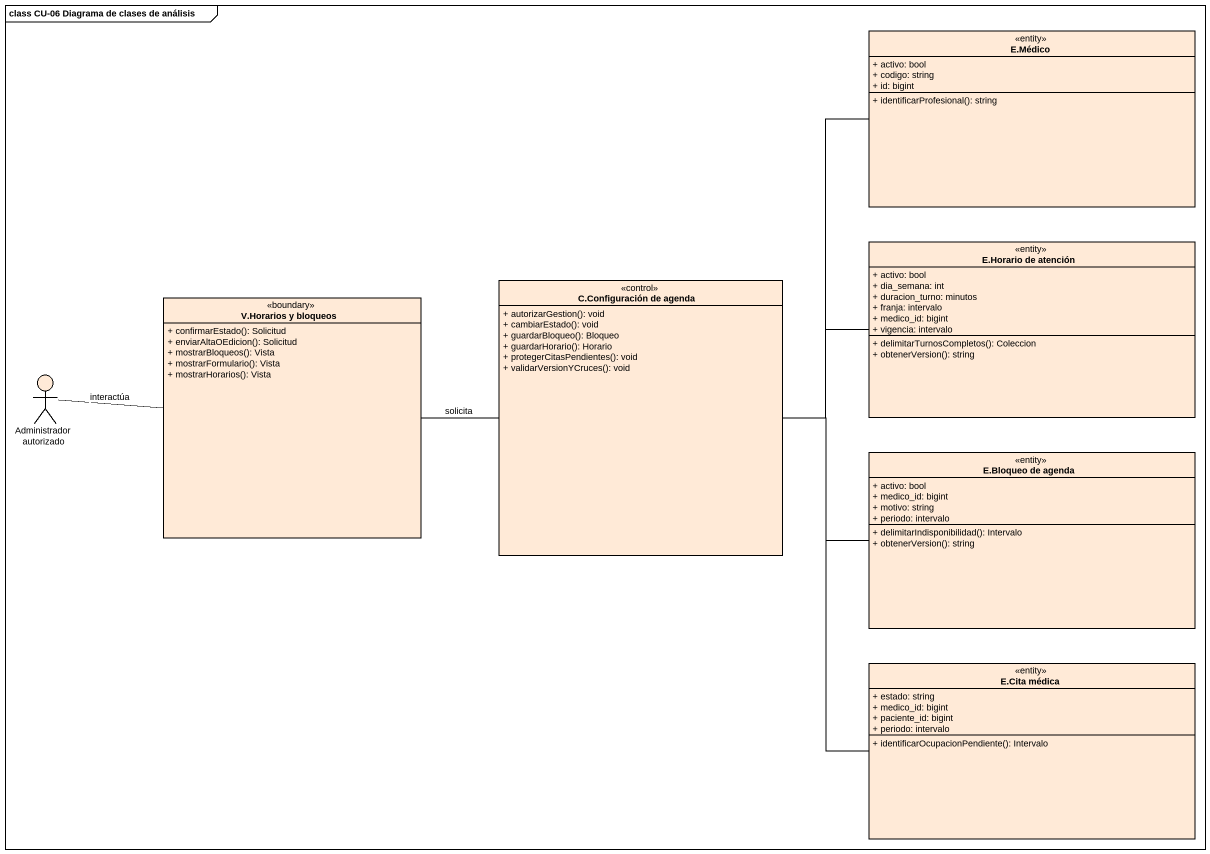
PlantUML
@startuml
mainframe class CU-06 Diagrama de clases de análisis
allowmixing
hide circle
hide empty members
skinparam classAttributeIconSize 0
class "E.Médico" as E_Médico <<entity>> #FFEAD7 {
  + activo: bool
  + codigo: string
  + id: bigint
  + identificarProfesional(): string
}
class "E.Horario de atención" as E_Horario_de_atención <<entity>> #FFEAD7 {
  + activo: bool
  + dia_semana: int
  + duracion_turno: minutos
  + franja: intervalo
  + medico_id: bigint
  + vigencia: intervalo
  + delimitarTurnosCompletos(): Coleccion
  + obtenerVersion(): string
}
class "C.Configuración de agenda" as C_Configuración_de_agenda <<control>> #FFEAD7 {
  + autorizarGestion(): void
  + cambiarEstado(): void
  + guardarBloqueo(): Bloqueo
  + guardarHorario(): Horario
  + protegerCitasPendientes(): void
  + validarVersionYCruces(): void
}
class "V.Horarios y bloqueos" as V_Horarios_y_bloqueos <<boundary>> #FFEAD7 {
  + confirmarEstado(): Solicitud
  + enviarAltaOEdicion(): Solicitud
  + mostrarBloqueos(): Vista
  + mostrarFormulario(): Vista
  + mostrarHorarios(): Vista
}
actor "Administrador autorizado" as Administrador_autorizado #FFEAD7
class "E.Bloqueo de agenda" as E_Bloqueo_de_agenda <<entity>> #FFEAD7 {
  + activo: bool
  + medico_id: bigint
  + motivo: string
  + periodo: intervalo
  + delimitarIndisponibilidad(): Intervalo
  + obtenerVersion(): string
}
class "E.Cita médica" as E_Cita_médica <<entity>> #FFEAD7 {
  + estado: string
  + medico_id: bigint
  + paciente_id: bigint
  + periodo: intervalo
  + identificarOcupacionPendiente(): Intervalo
}
C_Configuración_de_agenda -up- E_Médico
C_Configuración_de_agenda -right- E_Horario_de_atención
C_Configuración_de_agenda -right- E_Bloqueo_de_agenda
C_Configuración_de_agenda -- E_Cita_médica
V_Horarios_y_bloqueos -right- C_Configuración_de_agenda : solicita
Administrador_autorizado -right- V_Horarios_y_bloqueos : interactúa
@enduml
